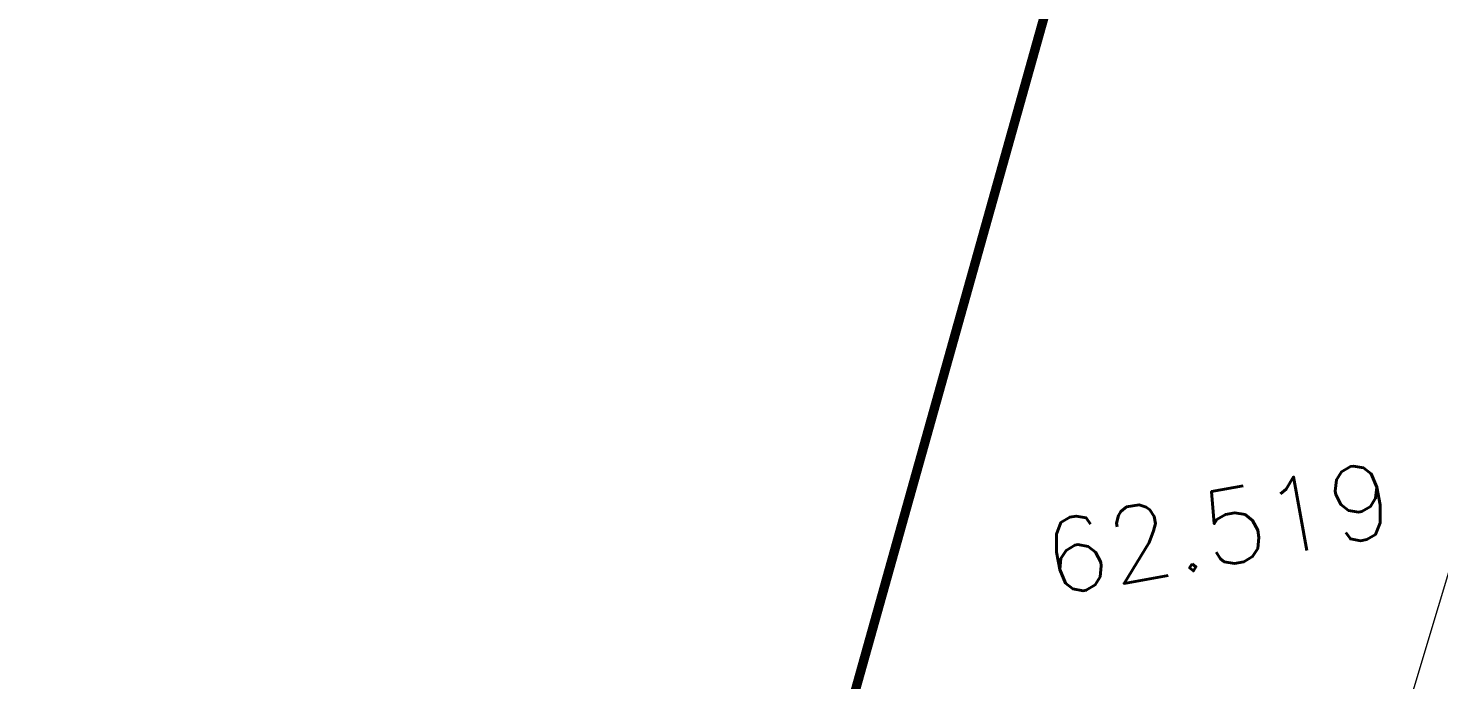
# Model space of a CAD drawing. Header units: inches. Extents: x 350994 to 353538, y 1581369 to 1583842.
# Drawn here: x 351480.46 to 351495.55, y 1583643.44 to 1583650.41 of the extents above; entities that cross this region are included whole.
import ezdxf
from ezdxf.enums import TextEntityAlignment as Align

# ---------------------------------------------------------------- set-up
doc = ezdxf.new("R2010")
doc.units = ezdxf.units.IN
doc.header["$MEASUREMENT"] = 0
doc.linetypes.add('1', pattern=[0])
for name, color, linetype in [('EP TF', 5, 'Continuous'), ('LEVELS', 184, 'Continuous'), ("ROAD'S", 1, '1')]:
    doc.layers.add(name, color=color, linetype=linetype)
doc.styles.add('ROMANS', font='ROMANS.shx')
doc.styles.get("Standard").update_dxf_attribs({"font": 'arial.ttf'})
doc.linetypes.add('SILT_FENCE', pattern='A,0.5,-0.2,["EP",Standard,S=0.1,R=0,X=-0.1,Y=-0.05],-0.2', length=0.9)

msp = doc.modelspace()

# ---------------------------------------------------------------- linework, layer by layer
at = {"layer": 'EP TF', "color": 252, "linetype": 'SILT_FENCE', "lineweight": 5, "ltscale": 6, "elevation": 98.457}
msp.add_lwpolyline([(351427.743, 1583409.247), (351437.315, 1583441.687), (351446.572, 1583474.494), (351456.325, 1583508.765), (351465.423, 1583540.536), (351484.244, 1583606.441), (351484.244, 1583606.441), (351496.869, 1583648.638)], dxfattribs=at)
at = {"layer": "ROAD'S", "lineweight": 5, "const_width": 0.1}
msp.add_lwpolyline([(351407.712, 1583771.956), (351410.312, 1583760.715), (351413.783, 1583755.262), (351418.763, 1583751.537), (351442.467, 1583741.714), (351471.404, 1583728.335), (351502.68, 1583710.36), (351506.007, 1583706.359), (351506.007, 1583702.901), (351506.007, 1583702.901), (351506.007, 1583702.901), (351478.923, 1583606.277), (351449.656, 1583503.707), (351424.224, 1583415.141), (351424.224, 1583415.141), (351421.552, 1583405.513)], dxfattribs=at)

# ---------------------------------------------------------------- texts
at = {"layer": 'LEVELS', "lineweight": 9, "style": 'ROMANS'}
msp.add_text('62.519', height=0.8, rotation=10.2158, dxfattribs=at).set_placement((351493.193, 1583645.062, -28.331), align=Align.MIDDLE_CENTER)

doc.saveas('drawing.dxf')
